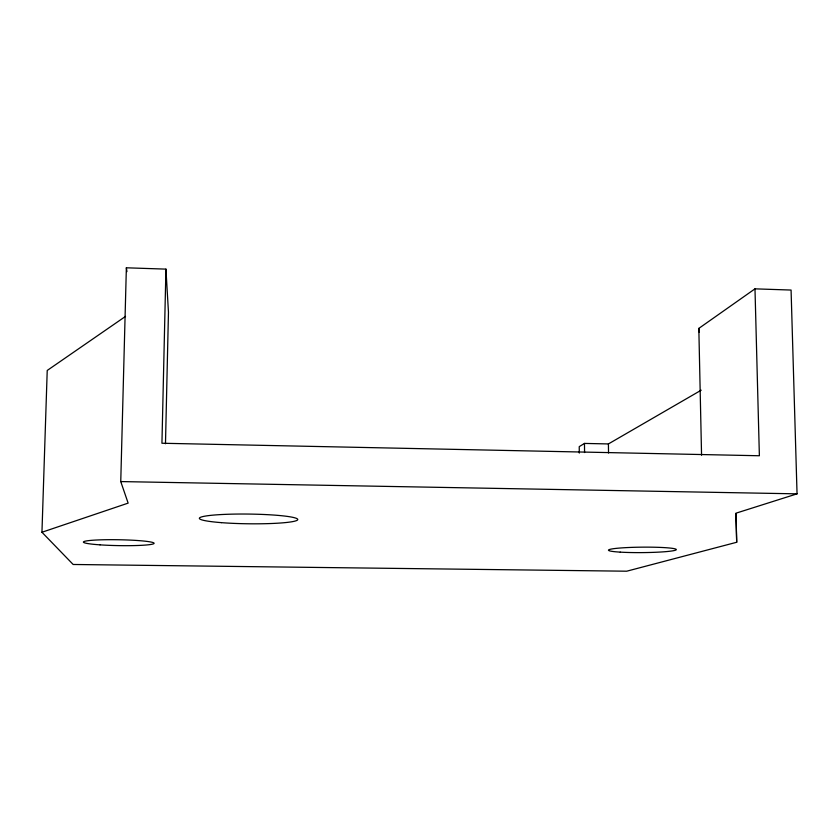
<?xml version="1.0" encoding="UTF-8"?>
<svg xmlns="http://www.w3.org/2000/svg" width="839" height="839" viewBox="0 0 839 839"><rect width="100%" height="100%" fill="white"/><g stroke="black" fill="none" stroke-linecap="round" stroke-linejoin="round"><path stroke-width="1.26" d="M41.95 532.251L128.136 503.127L120.753 481.576L126.364 267.798L165.933 269.12L161.937 443.244L759.379 455.755L754.985 288.847L791.072 290.053L797.05 493.846L735.887 513.216L736.694 542.267L626.712 571.202L73.161 564.479L41.95 532.251L47.225 370.46L125.535 316.387M165.482 443.758L168.461 312.276L165.933 269.12M701.561 455.21L698.824 328.395L754.985 288.847M701.205 390.187L608.411 443.936L584.468 443.422L579.225 446.652L579.298 453.091M120.753 481.576L797.05 493.846M126.364 267.798L126.951 271.626M698.824 328.395L699.275 332.254M736.002 513.552L736.694 542.267M608.411 443.936L608.537 453.018M584.468 443.422L584.573 452.557M100.019 544.847A35.374 2.937 1 0 0 154.082 543.389A35.374 2.937 1 0 0 102.085 539.802A35.374 2.937 1 0 0 100.019 544.847M620.22 552.135A33.948 2.727 -0.5 0 0 675.699 550.111A33.948 2.727 -0.5 0 0 631.106 547.406A33.948 2.727 -0.5 0 0 620.22 552.135M221.391 522.645A49.155 4.856 0.7 0 0 297.646 519.834A49.155 4.856 0.7 0 0 226.75 514.307A49.155 4.856 0.7 0 0 221.391 522.645"/></g></svg>
